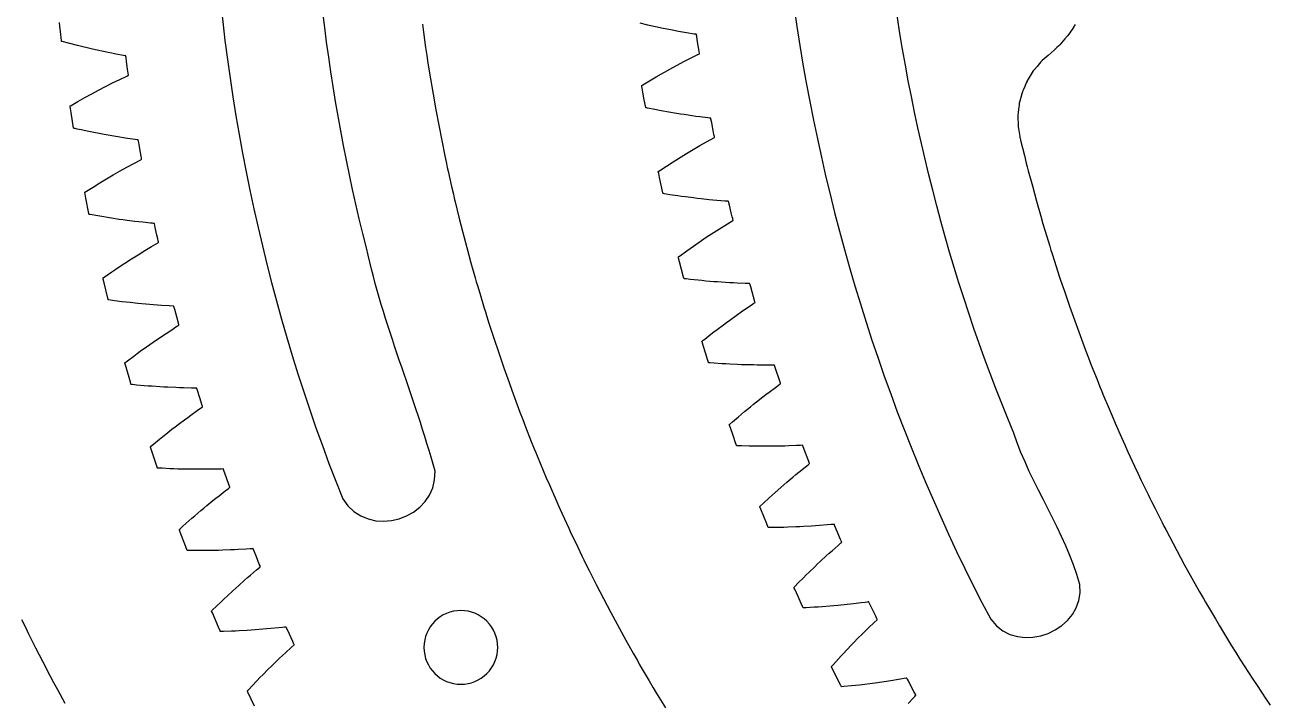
# Model space of a CAD drawing. Extents: x 0 to 264, y 0 to 116.
# Drawn here: x 141.98 to 187.89, y 26.4 to 51.32 of the extents above; entities that cross this region are included whole.
import ezdxf

# ---------------------------------------------------------------- set-up
doc = ezdxf.new("R2010")
doc.units = 0
doc.layers.add('Layer_1', color=7, linetype='CONTINUOUS')

msp = doc.modelspace()

# ---------------------------------------------------------------- linework, layer by layer
at = {"layer": 'Layer_1', "color": 7}
for points in [[(150.448865, 26.208756), (150.19859, 26.731437), (150.183144, 26.764217), (150.179227, 26.772402), (150.178279, 26.774425), (150.179826, 26.776082), (150.182953, 26.779375), (150.1955, 26.792857), (150.245739, 26.845858), (150.345436, 26.951187), (150.544702, 27.16175), (150.645543, 27.265828), (150.747637, 27.368771), (150.951921, 27.574519), (151.054788, 27.67667), (151.15941, 27.77709), (151.36854, 27.978004), (151.473337, 28.078154), (151.580277, 28.176048), (151.794139, 28.371879), (151.901059, 28.469793), (151.907759, 28.475918), (151.908493, 28.477631), (151.907548, 28.479694), (151.905674, 28.483814), (151.898203, 28.500203), (151.883722, 28.532963), (151.853779, 28.598484), (151.734094, 28.862359), (151.614508, 29.126231), (151.612637, 29.130334), (151.611536, 29.132087), (151.609278, 29.131856), (151.600261, 29.130893), (151.5819, 29.128966), (151.546145, 29.125113), (151.473704, 29.117372), (151.329407, 29.101946), (151.04077, 29.07111), (150.751574, 29.046074), (150.462262, 29.021981), (150.317482, 29.012332), (150.172603, 29.003741), (149.882809, 28.986407), (149.737815, 28.979185), (149.592724, 28.974062), (149.302563, 28.96349), (149.230125, 28.960928), (149.193402, 28.959638), (149.188867, 28.959463), (149.187264, 28.960428), (149.186395, 28.962508), (149.182825, 28.970828), (149.175679, 28.987197), (149.118687, 29.120395), (148.890538, 29.653035), (148.86156, 29.719518), (148.860998, 29.723447), (148.864244, 29.726585), (148.870749, 29.732904), (148.883319, 29.745441), (148.909382, 29.770496), (149.013311, 29.871475), (149.221303, 30.073583), (149.326002, 30.173905), (149.432363, 30.272476), (149.645045, 30.469558), (149.751697, 30.567856), (149.860356, 30.664212), (150.077692, 30.856208), (150.18637, 30.952564), (150.297171, 31.04605), (150.519045, 31.232808), (150.630018, 31.326311), (150.658034, 31.349422), (150.65977, 31.350867), (150.659346, 31.352871), (150.657647, 31.357087), (150.654269, 31.365467), (150.647493, 31.381855), (150.620442, 31.449304), (150.511978, 31.71799), (150.403492, 31.98668), (150.396696, 32.003049), (150.393318, 32.011428), (150.391619, 32.015645), (150.39077, 32.017764), (150.389071, 32.018478), (150.353333, 32.016147), (150.280895, 32.011428), (150.136075, 32.00203), (149.846397, 31.983734), (149.701402, 31.976317), (149.556428, 31.970348), (149.266365, 31.958791), (149.121275, 31.954151), (148.976184, 31.951665), (148.685925, 31.946619), (148.540738, 31.94479), (148.395552, 31.945732), (148.105275, 31.947601), (148.032857, 31.948064), (147.996134, 31.948315), (147.977792, 31.948431), (147.968719, 31.94847), (147.964181, 31.948507), (147.961903, 31.948526), (147.961034, 31.95055), (147.909853, 32.085943), (147.704294, 32.627652), (147.678211, 32.695097), (147.671801, 32.712431), (147.668575, 32.720907), (147.666953, 32.725143), (147.670274, 32.728185), (147.697303, 32.752262), (147.805383, 32.848827), (148.021678, 33.042059), (148.130065, 33.138432), (148.240462, 33.23288), (148.461273, 33.420908), (148.571687, 33.51532), (148.68411, 33.606898), (148.909382, 33.789592), (149.021998, 33.881153), (149.136179, 33.970784), (149.365696, 34.148107), (149.480417, 34.236776), (149.509418, 34.258925), (149.523916, 34.269519), (149.531078, 34.275065), (149.533858, 34.278071), (149.532354, 34.282346), (149.508202, 34.350774), (149.411106, 34.6237), (149.314052, 34.896625), (149.301482, 34.930348), (149.2954, 34.947682), (149.292254, 34.956002), (149.2832, 34.955827), (149.210742, 34.954151), (149.065652, 34.950801), (148.775395, 34.944138), (148.630284, 34.942114), (148.485115, 34.94223), (148.194858, 34.942441), (148.049671, 34.943212), (147.904581, 34.946757), (147.614304, 34.953863), (147.469233, 34.957444), (147.324259, 34.964438), (147.034273, 34.978882), (146.889278, 34.985892), (146.870936, 34.986759), (146.862557, 34.988088), (146.859701, 34.996696), (146.848116, 35.031384), (146.824929, 35.099792), (146.642269, 35.649592), (146.619081, 35.718019), (146.607496, 35.752707), (146.601801, 35.770058), (146.600353, 35.774354), (146.60074, 35.776182), (146.602495, 35.777627), (146.609486, 35.783368), (146.721559, 35.874926), (146.945751, 36.058893), (147.057787, 36.150432), (147.17187, 36.240085), (147.400405, 36.418658), (147.514702, 36.508272), (147.630425, 36.595979), (147.863111, 36.769122), (147.979491, 36.855866), (148.096955, 36.940665), (148.333714, 37.10826), (148.45214, 37.192117), (148.511046, 37.233544), (148.525543, 37.244156), (148.529232, 37.246775), (148.528422, 37.250915), (148.525778, 37.259562), (148.515118, 37.29425), (148.429145, 37.571025), (148.343191, 37.847823), (148.321954, 37.917196), (148.316606, 37.934547), (148.299212, 37.93582), (148.262509, 37.936475), (148.117439, 37.93921), (147.827162, 37.944679), (147.682071, 37.948029), (147.537077, 37.954213), (147.247012, 37.966732), (147.10202, 37.972913), (146.957237, 37.982505), (146.667539, 38.001784), (146.522759, 38.011394), (146.378151, 38.02393), (146.089051, 38.049951), (145.944443, 38.063433), (145.908708, 38.066706), (145.890367, 38.068343), (145.88523, 38.085697), (145.864958, 38.155067), (145.705562, 38.712089), (145.665944, 38.851335), (145.663474, 38.860041), (145.662238, 38.864393), (145.66162, 38.866569), (145.663243, 38.867994), (145.67774, 38.878606), (145.706719, 38.900775), (145.764659, 38.944147), (145.996398, 39.11856), (146.112219, 39.206249), (146.229491, 39.291065), (146.465245, 39.460009), (146.583188, 39.544809), (146.70212, 39.627683), (146.94187, 39.790946), (147.182278, 39.95332), (147.42587, 40.110862), (147.547697, 40.189904), (147.608533, 40.229423), (147.639461, 40.248702), (147.647067, 40.253612), (147.650872, 40.256079), (147.652108, 40.257581), (147.65151, 40.259756), (147.646915, 40.27711), (147.573489, 40.557162), (147.500086, 40.83731), (147.481725, 40.907665), (147.472496, 40.94235), (147.470218, 40.951094), (147.469541, 40.953213), (147.467264, 40.953349), (147.462745, 40.953617), (147.444387, 40.954715), (147.299488, 40.963517), (147.009714, 40.980848), (146.864835, 40.989651), (146.720227, 41.00217), (146.430915, 41.026264), (146.286327, 41.038803), (146.141914, 41.054209), (145.853297, 41.085042), (145.70898, 41.100471), (145.56497, 41.117822), (145.277202, 41.15636), (145.133272, 41.175641), (145.061796, 41.185172), (145.052819, 41.186368), (145.051235, 41.187407), (145.050696, 41.189602), (145.049635, 41.193994), (145.045388, 41.211348), (145.036893, 41.247015), (144.900991, 41.810198), (144.867184, 41.950984), (144.858709, 41.986635), (144.857532, 41.99507), (144.864986, 42.000232), (144.879483, 42.010824), (144.939374, 42.052251), (145.178255, 42.216863), (145.297649, 42.298772), (145.418006, 42.379719), (145.660635, 42.538647), (145.903939, 42.696596), (146.15037, 42.849727), (146.397071, 43.002474), (146.647075, 43.149712), (146.897039, 43.29697), (146.900959, 43.299281), (146.902909, 43.300436), (146.903045, 43.30238), (146.901095, 43.311222), (146.897231, 43.328573), (146.88947, 43.364223), (146.874007, 43.434579), (146.843095, 43.576037), (146.781277, 43.858999), (146.750385, 44.000457), (146.749883, 44.002672), (146.748475, 44.003846), (146.743976, 44.004309), (146.734939, 44.005235), (146.716598, 44.007064), (146.680863, 44.01078), (146.608402, 44.018194), (146.319593, 44.048087), (146.17518, 44.062551), (146.031074, 44.079883), (145.743114, 44.116515), (145.599105, 44.134831), (145.455366, 44.155072), (145.168273, 44.198444), (145.024729, 44.219631), (144.881493, 44.242761), (144.595579, 44.292873), (144.452611, 44.317912), (144.381118, 44.330448), (144.3454, 44.336727), (144.343162, 44.337111), (144.342485, 44.339115), (144.341599, 44.343526), (144.33986, 44.352405), (144.336366, 44.369759), (144.224194, 44.93816), (144.196218, 45.080219), (144.1817, 45.151537), (144.242573, 45.190074), (144.488098, 45.344554), (144.734221, 45.498148), (144.983335, 45.646772), (145.232758, 45.795071), (145.48535, 45.937802), (145.737938, 46.080533), (145.993812, 46.217372), (146.249779, 46.354018), (146.281676, 46.371369), (146.2754, 46.407019), (146.262852, 46.478337), (146.237734, 46.620972), (146.187496, 46.906222), (146.162398, 47.048858), (146.159251, 47.066192), (146.157688, 47.07513), (146.156914, 47.079577), (146.152435, 47.080232), (146.116681, 47.08545), (146.045225, 47.096045), (145.757942, 47.137489), (145.6143, 47.158696), (145.470965, 47.181827), (145.184743, 47.230013), (145.041699, 47.254087), (144.898849, 47.280108), (144.329009, 47.391427), (144.045528, 47.453096), (143.9037, 47.483948), (143.833212, 47.499375), (143.797457, 47.507119), (143.780061, 47.510988), (143.771219, 47.512916), (143.767435, 47.514493), (143.76674, 47.51898), (143.678837, 48.091505), (143.656631, 48.234623), (143.645994, 48.30594), (143.643254, 48.324237), (143.641863, 48.333175), (143.642326, 48.335023), (143.644295, 48.336158), (143.648235, 48.338413), (143.680109, 48.356729), (143.931928, 48.500885), (144.183938, 48.644675), (144.439155, 48.782766), (144.694331, 48.920874), (144.952638, 49.053109), (145.211018, 49.185133), (145.472125, 49.311763), (145.733595, 49.437623), (145.766437, 49.453032), (145.782865, 49.46089), (145.791033, 49.464838), (145.79055, 49.473409), (145.781011, 49.544726), (145.761707, 49.688324), (145.724039, 49.975406), (145.704732, 50.119004), (145.699963, 50.154654), (145.697589, 50.172967), (145.696991, 50.177438), (145.695774, 50.178843), (145.693553, 50.179266), (145.684652, 50.180943), (145.613179, 50.194442), (145.32792, 50.248388), (145.185246, 50.275391), (145.042856, 50.303334), (144.47518, 50.424958), (143.9104, 50.559389), (143.348981, 50.707033), (143.331605, 50.711653), (143.327222, 50.71281), (143.326352, 50.71701), (143.325367, 50.725984), (143.321351, 50.761652), (143.313359, 50.833915), (143.296928, 50.9778), (143.265073, 51.265653), (143.248642, 51.409538)], [(156.633491, 51.344655), (156.67311, 51.057785), (156.753272, 50.484086), (156.773564, 50.340681), (156.795766, 50.197583), (156.840211, 49.911463), (156.930045, 49.339094), (156.953232, 49.196188), (156.97835, 49.053553), (157.027601, 48.768186), (157.126895, 48.19751), (157.345679, 47.05976), (157.464396, 46.492705), (157.523321, 46.209187), (157.553265, 46.067418), (157.585142, 45.926149), (157.713511, 45.361234), (157.777262, 45.078755), (157.810104, 44.937756), (157.844894, 44.797066), (157.982917, 44.234459), (158.051497, 43.953156), (158.12492, 43.673008), (158.27252, 43.112792), (158.346871, 42.832951), (158.42512, 42.554153), (158.582298, 41.996552), (158.621894, 41.857095), (158.663442, 41.718236), (158.7465, 41.440783), (158.913215, 40.885996), (158.955729, 40.747405), (159.000153, 40.609413), (159.088057, 40.333385), (159.264327, 39.781469), (159.449228, 39.232363), (159.63515, 38.683624), (159.830285, 38.13808), (159.927843, 37.865273), (159.976129, 37.728878), (160.026364, 37.593002), (160.230843, 37.050847), (160.333052, 36.779733), (160.384233, 36.644244), (160.437367, 36.509621), (160.651131, 35.971088), (160.75807, 35.701842), (160.81217, 35.567603), (160.868177, 35.433923), (161.091228, 34.899089), (161.202686, 34.631653), (161.318315, 34.366065), (161.550536, 33.835143), (161.667207, 33.569938), (161.787854, 33.30647), (162.029151, 32.779609), (162.089039, 32.647856), (162.15086, 32.516891), (162.276045, 32.255542), (162.526416, 31.732917), (162.589202, 31.602339), (162.653898, 31.472722), (162.783562, 31.213586), (163.042812, 30.695296), (163.578131, 29.667268), (164.132853, 28.649504), (164.418591, 28.145195), (164.561444, 27.893089), (164.632936, 27.767037), (164.70634, 27.642041), (165.000672, 27.142762), (165.147769, 26.893063), (165.222177, 26.768648), (165.297513, 26.645117), (165.60034, 26.150804)], [(174.545814, 26.313393), (174.746931, 26.522203), (174.79717, 26.574262), (174.822268, 26.60028), (174.834835, 26.613762), (174.827074, 26.629188), (174.759442, 26.757167), (174.623448, 27.01303), (174.555833, 27.141009), (174.522028, 27.204622), (174.504652, 27.23642), (174.500385, 27.244413), (174.498262, 27.248398), (174.49662, 27.249227), (174.494382, 27.24886), (174.47604, 27.245779), (173.903787, 27.14798), (173.329354, 27.064123), (172.753164, 26.992826), (172.608844, 26.977399), (172.464352, 26.962935), (172.175447, 26.93499), (172.103009, 26.927883), (172.093952, 26.926978), (172.089473, 26.926554), (172.087215, 26.930251), (172.079048, 26.946643), (172.062617, 26.979403), (171.996935, 27.108729), (171.866346, 27.367382), (171.735756, 27.626039), (171.719325, 27.658816), (171.715252, 27.666888), (171.714247, 27.668928), (171.715388, 27.670642), (171.718436, 27.673994), (171.730966, 27.687496), (171.779291, 27.74146), (171.876734, 27.848811), (172.071578, 28.063534), (172.170214, 28.169712), (172.270166, 28.274772), (172.470106, 28.484757), (172.570772, 28.589046), (172.673157, 28.691662), (172.878039, 28.896832), (172.980731, 28.999197), (173.085529, 29.099327), (173.29522, 29.299566), (173.400034, 29.399696), (173.406599, 29.405955), (173.407719, 29.407612), (173.406734, 29.409653), (173.404767, 29.413736), (173.396966, 29.430125), (173.381501, 29.462885), (173.350592, 29.528426), (173.100317, 30.051127), (173.098367, 30.055227), (173.097402, 30.057251), (173.095164, 30.057039), (173.086186, 30.055885), (173.067825, 30.053574), (173.032087, 30.048951), (172.959649, 30.039725), (172.815716, 30.021428), (172.527756, 29.984816), (171.950428, 29.92411), (171.805837, 29.910591), (171.661116, 29.899034), (171.371726, 29.875923), (171.226946, 29.865312), (171.082047, 29.857147), (170.792157, 29.840755), (170.719736, 29.836691), (170.683961, 29.834651), (170.679463, 29.8344), (170.677628, 29.834978), (170.676663, 29.837039), (170.672938, 29.845282), (170.665448, 29.861671), (170.605557, 29.993599), (170.485875, 30.257454), (170.366309, 30.521306), (170.336362, 30.586847), (170.335321, 30.590834), (170.338507, 30.594049), (170.344857, 30.600484), (170.357408, 30.61302), (170.382545, 30.639041), (170.484348, 30.742252), (170.688054, 30.948576), (170.790633, 31.051017), (170.894965, 31.151726), (171.103499, 31.353238), (171.208006, 31.453751), (171.314655, 31.551956), (171.527936, 31.748439), (171.634587, 31.846664), (171.743362, 31.943018), (171.961257, 32.134418), (172.070226, 32.229829), (172.097274, 32.253922), (172.098973, 32.255426), (172.098914, 32.257311), (172.097158, 32.261474), (172.093568, 32.269794), (172.086462, 32.286183), (172.057464, 32.352686), (171.829315, 32.885304), (171.814834, 32.917122), (171.77908, 32.914), (171.706659, 32.9078), (171.562054, 32.89528), (171.272838, 32.870205), (171.128035, 32.859613), (170.98314, 32.850619), (170.693365, 32.832303), (170.54839, 32.824657), (170.403396, 32.819111), (170.113311, 32.808497), (169.96824, 32.803646), (169.823054, 32.801546), (169.532797, 32.797347), (169.460339, 32.796308), (169.423636, 32.795769), (169.405294, 32.795518), (169.396221, 32.795382), (169.391683, 32.795306), (169.389425, 32.795267), (169.388265, 32.796943), (169.334188, 32.931278), (169.225702, 33.199945), (169.117219, 33.468654), (169.09019, 33.53612), (169.083411, 33.552472), (169.080013, 33.560887), (169.078334, 33.565087), (169.081173, 33.568282), (169.107256, 33.59334), (169.21331, 33.692217), (169.425431, 33.889857), (169.531696, 33.988446), (169.640064, 34.084822), (169.856918, 34.277357), (169.965288, 34.37375), (170.075781, 34.467216), (170.297094, 34.654668), (170.407798, 34.748134), (170.520027, 34.839693), (170.745762, 35.021735), (170.858688, 35.112331), (170.886701, 35.135442), (170.901182, 35.147016), (170.908249, 35.152697), (170.911376, 35.155663), (170.909773, 35.159899), (170.88369, 35.227348), (170.678131, 35.769056), (170.665583, 35.802779), (170.659171, 35.820113), (170.655948, 35.828588), (170.64699, 35.828357), (170.57453, 35.825159), (170.429558, 35.818804), (170.139589, 35.806267), (169.994498, 35.801201), (169.849408, 35.798292), (169.559151, 35.792438), (169.41406, 35.790147), (169.268874, 35.790666), (168.978597, 35.791724), (168.833427, 35.792263), (168.68834, 35.796231), (168.398179, 35.804167), (168.253105, 35.808116), (168.234747, 35.808615), (168.226097, 35.809445), (168.223065, 35.817957), (168.210495, 35.851699), (168.186362, 35.920127), (168.08927, 36.193033), (167.992196, 36.465959), (167.968061, 36.534389), (167.955493, 36.568112), (167.949431, 36.585463), (167.947924, 36.589739), (167.947868, 36.591686), (167.949584, 36.593148), (167.956478, 36.599024), (168.066604, 36.693489), (168.286817, 36.882098), (168.396943, 36.976527), (168.509095, 37.068086), (168.733766, 37.251454), (168.846113, 37.343015), (168.959984, 37.432646), (169.189002, 37.610644), (169.303491, 37.699295), (169.419118, 37.787002), (169.652287, 37.959507), (169.768878, 38.046234), (169.826819, 38.089586), (169.841319, 38.100198), (169.844949, 38.102896), (169.844446, 38.1069), (169.841607, 38.115491), (169.830005, 38.150196), (169.647325, 38.700072), (169.624155, 38.7685), (169.61846, 38.785834), (169.617091, 38.787104), (169.61485, 38.787104), (169.610295, 38.787087), (169.601219, 38.787087), (169.564518, 38.786988), (169.419349, 38.7867), (169.129072, 38.786085), (168.983886, 38.786413), (168.838815, 38.789551), (168.548538, 38.79583), (168.403487, 38.798969), (168.258473, 38.805536), (167.968487, 38.819037), (167.823512, 38.825624), (167.678712, 38.834983), (167.38913, 38.855207), (167.24433, 38.864856), (167.208592, 38.867359), (167.190251, 38.86861), (167.184516, 38.885001), (167.163259, 38.954374), (167.077286, 39.23115), (166.991315, 39.507928), (166.948821, 39.646327), (166.946154, 39.654954), (166.944822, 39.659269), (166.944147, 39.661445), (166.945364, 39.663043), (166.959864, 39.6746), (166.988823, 39.696765), (167.045818, 39.742065), (167.273772, 39.921313), (167.387758, 40.010927), (167.503272, 40.098613), (167.735512, 40.272487), (167.851622, 40.359214), (167.968775, 40.444976), (168.441985, 40.780552), (168.682218, 40.943121), (168.802267, 41.024068), (168.862158, 41.06455), (168.892121, 41.084774), (168.899631, 41.089876), (168.903376, 41.092419), (168.90496, 41.093788), (168.904341, 41.095944), (168.899343, 41.113315), (168.739984, 41.670337), (168.719692, 41.73971), (168.71004, 41.774415), (168.707548, 41.783102), (168.70693, 41.785297), (168.704827, 41.785605), (168.700309, 41.785777), (168.681948, 41.786511), (168.536936, 41.792268), (168.246871, 41.803842), (168.1018, 41.809583), (167.956902, 41.818732), (167.667203, 41.837065), (167.522327, 41.846235), (167.377739, 41.857809), (167.088524, 41.882864), (166.943936, 41.895404), (166.79952, 41.909848), (166.511001, 41.941663), (166.36678, 41.958054), (166.294339, 41.966066), (166.285305, 41.967068), (166.283451, 41.967779), (166.282872, 41.969975), (166.281732, 41.974367), (166.277098, 41.991681), (166.267889, 42.026405), (166.194466, 42.306438), (166.121063, 42.586605), (166.08436, 42.726621), (166.075112, 42.761306), (166.073432, 42.769858), (166.080787, 42.775135), (166.095268, 42.785747), (166.154193, 42.828156), (166.389502, 42.997755), (166.50714, 43.082574), (166.625761, 43.166408), (167.104955, 43.493397), (167.591503, 43.8095), (168.085214, 44.1143), (168.089078, 44.116687), (168.090988, 44.117884), (168.091451, 44.119653), (168.089326, 44.128476), (168.085079, 44.14581), (168.076584, 44.181477), (168.05919, 44.251812), (168.025403, 44.392619), (167.957771, 44.674212), (167.923966, 44.815015), (167.922267, 44.818656), (167.917729, 44.819042), (167.908692, 44.819754), (167.890351, 44.821255), (167.854596, 44.824201), (167.782158, 44.830114), (167.492863, 44.85421), (167.34816, 44.865764), (167.203766, 44.880228), (166.915033, 44.911064), (166.770733, 44.92647), (166.626611, 44.943841), (166.338764, 44.981416), (166.194833, 44.999713), (166.051095, 45.019956), (165.764216, 45.064271), (165.620785, 45.086439), (165.549292, 45.097051), (165.513554, 45.10258), (165.511316, 45.102924), (165.510331, 45.1046), (165.509366, 45.109031), (165.507416, 45.117851), (165.503555, 45.135224), (165.441734, 45.418144), (165.379914, 45.701102), (165.349005, 45.842583), (165.333559, 45.912919), (165.393429, 45.953401), (165.87853, 46.271702), (166.37068, 46.578929), (166.869779, 46.874791), (167.37573, 47.158888), (167.407624, 47.177184), (167.400597, 47.212854), (167.386119, 47.284172), (167.358122, 47.426228), (167.302095, 47.71042), (167.274062, 47.852477), (167.270565, 47.869831), (167.26881, 47.878709), (167.267941, 47.883137), (167.263713, 47.883987), (167.227975, 47.888435), (167.155537, 47.89737), (166.867499, 47.93304), (166.723472, 47.951336), (166.579733, 47.971597), (166.292564, 48.013987), (166.149017, 48.03519), (166.005685, 48.057339), (165.719656, 48.106508), (165.433722, 48.156602), (165.148966, 48.212513), (165.006579, 48.240459), (164.935106, 48.254923), (164.899368, 48.261933), (164.881992, 48.265419), (164.873093, 48.267171), (164.869001, 48.268405), (164.868208, 48.272852), (164.817992, 48.558123), (164.767754, 48.843376), (164.742636, 48.986011), (164.730089, 49.057329), (164.726959, 49.075625), (164.725395, 49.084541), (164.725474, 49.086564), (164.727424, 49.087718), (164.731305, 49.090069), (164.762214, 49.108366), (165.259865, 49.406731), (165.764272, 49.693525), (166.275264, 49.968472), (166.792436, 50.231844), (166.82429, 50.248233), (166.840741, 50.25644), (166.84881, 50.260541), (166.848502, 50.268957), (166.837862, 50.340254), (166.815643, 50.483372), (166.771216, 50.769588), (166.748993, 50.912703), (166.743473, 50.948353), (166.74075, 50.966669), (166.740016, 50.971137), (166.73907, 50.972774), (166.736832, 50.973141), (166.727892, 50.974642), (166.656399, 50.986196), (166.370099, 51.034386), (166.226958, 51.058479), (166.083993, 51.083535), (165.798853, 51.138464), (165.513904, 51.193409), (165.230189, 51.255078), (164.946497, 51.316766), (164.664252, 51.385177)], [(180.70405, 51.336448), (180.686673, 51.304633), (180.667347, 51.273817), (180.591028, 51.150653), (180.552395, 51.089947), (180.509901, 51.031149), (180.42586, 50.913377), (180.331197, 50.80381), (180.139848, 50.586025), (180.115695, 50.559025), (180.103148, 50.545543), (180.089612, 50.533966), (180.035516, 50.48578), (179.926567, 50.390369), (179.708943, 50.1987), (179.492069, 50.006163), (179.465057, 49.98205), (179.451505, 49.970512), (179.43992, 49.956994), (179.3926, 49.902065), (179.298905, 49.791631), (179.20521, 49.681198), (179.182022, 49.653252), (179.170437, 49.638788), (179.160822, 49.623362), (179.122172, 49.561694), (178.9682, 49.316135), (178.948893, 49.285302), (178.939337, 49.269893), (178.932058, 49.253504), (178.903057, 49.187001), (178.84512, 49.054303), (178.78716, 48.921704), (178.772662, 48.888924), (178.765381, 48.872532), (178.759533, 48.855201), (178.740226, 48.785808), (178.663905, 48.506335), (178.645563, 48.43598), (178.636933, 48.36372), (178.619539, 48.219927), (178.602163, 48.076138), (178.593533, 48.003855), (178.595116, 47.931595), (178.602335, 47.642106), (178.604692, 47.569806), (178.616277, 47.498508), (178.64043, 47.355681), (178.664582, 47.212854), (178.670565, 47.177184), (178.67825, 47.141553), (178.695646, 47.071181), (178.835194, 46.508958), (178.904756, 46.227848), (178.940494, 46.087448), (178.978162, 45.947508), (179.127229, 45.387714), (179.20158, 45.107758), (179.279829, 44.82894), (179.438435, 44.271746), (179.518615, 43.993314), (179.602658, 43.716073), (179.770724, 43.161557), (179.812253, 43.022966), (179.855712, 42.884971), (179.944581, 42.609158), (180.122028, 42.057645), (180.167438, 41.9199), (180.213793, 41.782774), (180.307491, 41.508595), (180.494322, 40.960164), (180.886769, 39.869833), (181.092232, 39.328025), (181.195001, 39.057143), (181.246204, 38.92173), (181.299335, 38.786912), (181.514064, 38.248785), (181.62147, 37.979731), (181.675566, 37.845376), (181.731595, 37.711812), (181.955592, 37.177345), (182.06755, 36.9101), (182.183159, 36.644512), (182.41625, 36.113994), (182.53294, 35.84879), (182.65405, 35.585612), (182.896216, 35.059135), (183.018407, 34.796437), (183.143979, 34.535356), (183.395219, 34.013137), (183.458005, 33.882539), (183.522719, 33.753038), (183.652849, 33.494077), (183.912967, 32.976267), (183.978649, 32.847229), (184.046281, 32.718866), (184.18083, 32.462233), (184.44983, 31.94897), (184.727173, 31.440021), (185.005441, 30.931685), (185.292049, 30.42786), (185.435305, 30.175948), (185.506778, 30.050009), (185.580201, 29.924824), (185.875382, 29.426005), (186.022965, 29.176577), (186.097353, 29.051987), (186.173652, 28.928534), (186.477348, 28.434817), (186.629195, 28.188028), (186.706482, 28.065247), (186.784711, 27.943164), (187.096922, 27.454744), (187.252997, 27.210554), (187.413051, 26.968944), (187.733562, 26.485938), (187.894598, 26.244906)], [(141.855215, 29.405955), (141.980672, 29.144815), (142.044423, 29.014623), (142.109139, 28.885083), (142.368987, 28.367101), (142.498922, 28.108063), (142.632913, 27.851142), (142.901622, 27.337667), (143.036462, 27.081246), (143.175276, 26.826811), (143.452791, 26.318072)]]:
    msp.add_lwpolyline(points, dxfattribs=at)
for points in [[(151.166613, 77.813052), (147.332779, 63.390391), (148.146973, 47.712277), (153.694486, 33.858045)], [(154.574223, 43.100823), (151.642637, 54.537263), (151.896166, 66.620269), (155.010787, 77.968495)], [(178.442947, 36.275123), (173.586806, 47.899255), (172.20322, 60.939959), (174.275761, 73.355925)], [(170.472377, 72.868652), (168.171963, 58.124595), (170.615963, 42.623286), (177.590769, 29.414146)], [(157.099341, 34.870077), (156.353784, 37.620629), (155.178534, 40.295407), (154.574223, 43.100823)], [(180.873256, 30.69903), (180.340062, 32.644026), (179.078337, 34.35543), (178.442947, 36.275123)], [(153.694486, 33.858045), (154.621504, 32.301677), (157.190686, 33.11361), (157.099341, 34.870077)], [(177.590769, 29.414146), (178.631221, 27.987523), (181.113611, 29.030185), (180.873256, 30.69903)], [(158.051991, 29.738681), (157.300895, 29.738681), (156.692012, 29.129789), (156.69201, 28.378681)], [(159.013658, 29.340355), (158.758607, 29.595406), (158.412684, 29.738688), (158.051991, 29.738681)], [(159.411997, 28.378681), (159.411997, 28.73938), (159.268709, 29.085305), (159.013658, 29.340355)], [(156.69201, 28.378681), (156.692013, 27.627574), (157.300897, 27.018683), (158.051991, 27.018683)], [(159.013657, 27.417008), (159.268708, 27.672057), (159.411996, 28.017982), (159.411997, 28.378681)], [(158.051991, 27.018683), (158.412684, 27.018676), (158.758606, 27.161958), (159.013657, 27.417008)]]:
    msp.add_open_spline(points, degree=3, dxfattribs=at)

doc.saveas('drawing.dxf')
